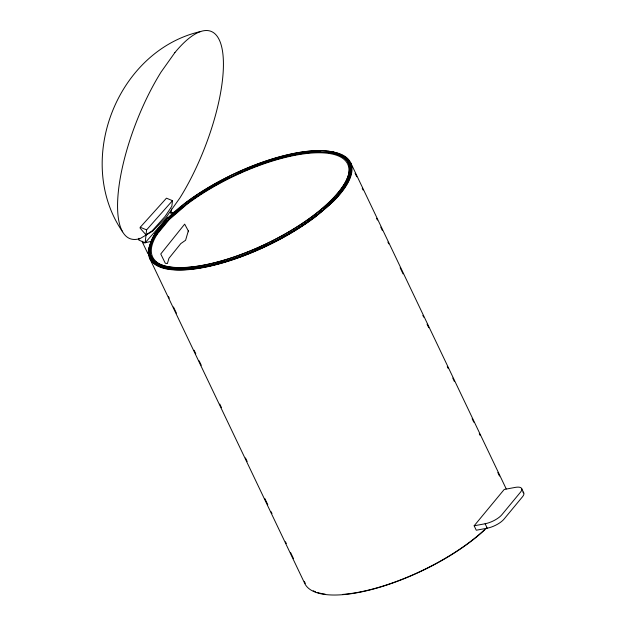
<?xml version="1.0" encoding="UTF-8"?>
<svg xmlns="http://www.w3.org/2000/svg" width="626" height="626" viewBox="0 0 626 626"><rect width="100%" height="100%" fill="white"/><g stroke="black" fill="none" stroke-linecap="round" stroke-linejoin="round"><path stroke-width="0.94" d="M139.019 238.279L138.815 240.11L145.162 242.724L152.11 241.174L154.998 234.578M140.247 227.269L140.146 228.2L146.038 234.875L152.22 230.744L165.115 216.4L171.853 206.22L172.479 200.656L166.446 198.176L140.247 227.269L146.594 229.883L172.479 200.656M142.423 241.276A6.244 2.199 -25.5 0 0 145.162 242.724L146.594 229.883M171.047 213.505L171.555 208.951M188.34 230.838L185.593 240.251L180.797 243.6L168.942 258.303L167.392 263.546L165.287 263.233L160.757 253.984L184.662 224.139L188.356 230.971A6.55 2.527 -80.3 0 1 188.379 231.776M151.75 242.004L149.215 247.779A110.747 38.961 -25.5 0 0 271.872 243.311A110.747 38.961 -25.5 0 0 338.063 153.62M155.678 232.864L167.776 218.239L185.445 202.996A109.19 38.421 -25.5 0 1 343.486 156.696A109.19 38.421 -25.5 0 1 249.289 251.237A109.19 38.421 -25.5 0 1 155.678 232.864L156.336 234.241A109.19 38.421 -25.5 0 0 188.489 268.64M160.084 227.989L154.536 234.695L148.73 247.959A111.279 39.156 -25.5 0 0 202.941 267.646A111.279 39.156 -25.5 0 0 315.457 216.839L333.462 201.306A111.279 39.156 -25.5 0 0 328.329 151.351M160.702 227.246L165.632 221.283M349.691 173.84A109.19 38.421 -25.5 0 0 296.505 154.52A109.19 38.421 -25.5 0 0 186.102 204.373L168.433 219.616L156.336 234.241L157.337 233.991L169.31 219.515L186.783 204.436A108.016 38.006 -25.5 0 1 296.004 155.123A108.016 38.006 -25.5 0 1 348.627 174.231M474.156 525.793L504.212 489.462L515.182 487.411A13.529 4.758 -25.5 0 1 520.409 492.302L501.841 514.76A13.529 4.758 -25.5 0 1 485.127 523.751L474.156 525.793L476.269 530.23L487.239 528.188A13.529 4.758 -25.5 0 0 503.953 519.197L522.522 496.747A13.529 4.758 -25.5 0 0 522.788 492.036M145.162 242.724L167.807 217.159M200.68 31.511C117.078 50.495 73.923 161.25 122.618 231.816M170.413 212.871L174.959 212.159M186.783 204.436L186.102 204.373L185.445 202.996M521.638 488.499L523.751 492.944M350.505 162.424L505.495 487.38A111.279 39.156 -25.5 0 1 506.16 488.945M350.02 162.658L351.28 165.303M355.067 173.253L356.757 176.782M362.227 188.254L363.072 190.022M376.539 218.271L377.384 220.039M380.757 227.097L382.439 230.626M387.909 242.105L388.754 243.866M400.124 267.701L403.066 273.883M422.855 315.371L423.7 317.139M427.065 324.198L428.755 327.727M447.277 366.57L448.122 368.338M452.755 378.049L454.437 381.578M472.121 418.653L473.804 422.182M479.281 433.662L480.119 435.422M497.803 472.497L499.485 476.034M485.127 523.751L487.239 528.188M168.417 296.395L169.263 298.156M173.472 306.983L176.415 313.164M194.099 350.239L195.781 353.768M199.154 360.834L201.259 365.248M219.789 404.083L221.471 407.62M245.47 457.935L247.153 461.464M264.837 498.539L267.787 504.72M271.152 511.778L271.997 513.547M285.472 541.795L286.309 543.564M290.519 552.39L293.469 558.564M304.322 581.327L305.308 583.393M142.438 242.262L147.877 253.655M149.825 258.663L304.823 583.62A111.279 39.156 -25.5 0 0 381.351 586.773A111.279 39.156 -25.5 0 0 486.59 528.094M170.421 216.682A110.747 38.961 -25.5 0 1 172.424 214.828M175.233 212.339A110.747 38.961 -25.5 0 1 176.681 211.087M180.452 207.981A110.747 38.961 -25.5 0 1 182.01 206.736M205.837 190.281A110.747 38.961 -25.5 0 1 207.535 189.248M212.378 186.399A110.747 38.961 -25.5 0 1 214.029 185.46M261.089 163.777A110.747 38.961 -25.5 0 1 267.654 161.5M271.387 160.287A110.747 38.961 -25.5 0 1 277.858 158.339M327.946 151.633A110.747 38.961 -25.5 0 1 336.24 153.08M484.25 529.979A110.747 38.961 -25.5 0 1 422.542 570.38M421.674 570.795A110.747 38.961 -25.5 0 1 342.61 594.426M325.168 594.16A110.747 38.961 -25.5 0 1 317.265 592.431M315.551 591.82A110.747 38.961 -25.5 0 1 313.211 590.788M341.679 155.522A110.215 38.781 -25.5 0 1 267.459 245.259A110.215 38.781 -25.5 0 1 149.7 247.599M155.913 233.764A110.215 38.781 -25.5 0 1 156.876 232.348M157.916 230.9A110.215 38.781 -25.5 0 1 162.705 224.977M168.887 218.49A110.215 38.781 -25.5 0 1 177.033 211.087M178.512 209.851A110.215 38.781 -25.5 0 1 182.33 206.76M188.418 202.143A110.215 38.781 -25.5 0 1 191.439 199.968M193.77 198.332A110.215 38.781 -25.5 0 1 196.955 196.173M199.397 194.569A110.215 38.781 -25.5 0 1 203.528 191.932M205.211 190.891A110.215 38.781 -25.5 0 1 216.682 184.185M218.357 183.261A110.215 38.781 -25.5 0 1 228.576 177.933M237.191 173.801A110.215 38.781 -25.5 0 1 242.458 171.43M244.218 170.663A110.215 38.781 -25.5 0 1 246.871 169.536M248.639 168.801A110.215 38.781 -25.5 0 1 258.311 164.998M259.18 164.677A110.215 38.781 -25.5 0 1 283.993 156.876M285.855 156.406A110.215 38.781 -25.5 0 1 287.811 155.937M292.655 154.841A110.215 38.781 -25.5 0 1 294.572 154.45M302.937 152.987A110.215 38.781 -25.5 0 1 304.721 152.728M328.165 152.415A109.487 38.522 -25.5 0 1 287.146 234.633A109.487 38.522 -25.5 0 1 150.256 254.406M150.005 252.497A109.487 38.522 -25.5 0 1 150.357 247.356M150.53 246.558A109.487 38.522 -25.5 0 1 163.284 224.883M164.63 223.388A109.487 38.522 -25.5 0 1 167.471 220.391M168.206 219.64A109.487 38.522 -25.5 0 1 320.88 151.977M349.527 174.631A109.19 38.421 -25.5 0 1 336.804 196.243M335.466 197.738A109.19 38.421 -25.5 0 1 331.897 201.478M330.63 202.722A109.19 38.421 -25.5 0 1 323.689 209.084M322.187 210.367A109.19 38.421 -25.5 0 1 319.088 212.926M317.492 214.194A109.19 38.421 -25.5 0 1 209.984 265.314M208.067 265.729A109.19 38.421 -25.5 0 1 192.667 268.249M348.463 175.014A108.016 38.006 -25.5 0 1 344.112 185.288M330.403 202.19A108.016 38.006 -25.5 0 1 327.821 204.679M326.459 205.938A108.016 38.006 -25.5 0 1 323.634 208.466M321.42 210.367A108.016 38.006 -25.5 0 1 319.127 212.269M316.772 214.155A108.016 38.006 -25.5 0 1 314.362 216.033M309.815 219.413A108.016 38.006 -25.5 0 1 307.491 221.072M273.202 241.566A108.016 38.006 -25.5 0 1 271.465 242.442M266.246 244.985A108.016 38.006 -25.5 0 1 263.616 246.221M261.848 247.035A108.016 38.006 -25.5 0 1 259.18 248.232M257.396 249.023A108.016 38.006 -25.5 0 1 254.704 250.181M224.343 261.128A108.016 38.006 -25.5 0 1 217.934 262.904M172.142 267.764A108.016 38.006 -25.5 0 1 169.067 267.263M164.427 266.073A108.016 38.006 -25.5 0 1 161.203 264.821M160.475 264.469A108.016 38.006 -25.5 0 1 157.337 233.991M308.767 151.735A111.279 39.156 -25.5 0 1 314.808 151.21M174.889 52.592L161.093 72.021A111.279 36.519 -68.6 0 0 118.776 187.917A111.279 36.519 -68.6 0 0 140.318 238.459L152.595 231.197L166.101 217.379L179.897 197.949A111.279 36.519 -68.6 0 0 223.365 60.542A111.279 36.519 -68.6 0 0 174.889 52.592M191.853 267.028A109.487 38.522 -25.5 0 0 349.316 172.361A109.487 38.522 -25.5 0 0 207.362 188.113A109.487 38.522 -25.5 0 0 191.853 267.028"/></g></svg>
